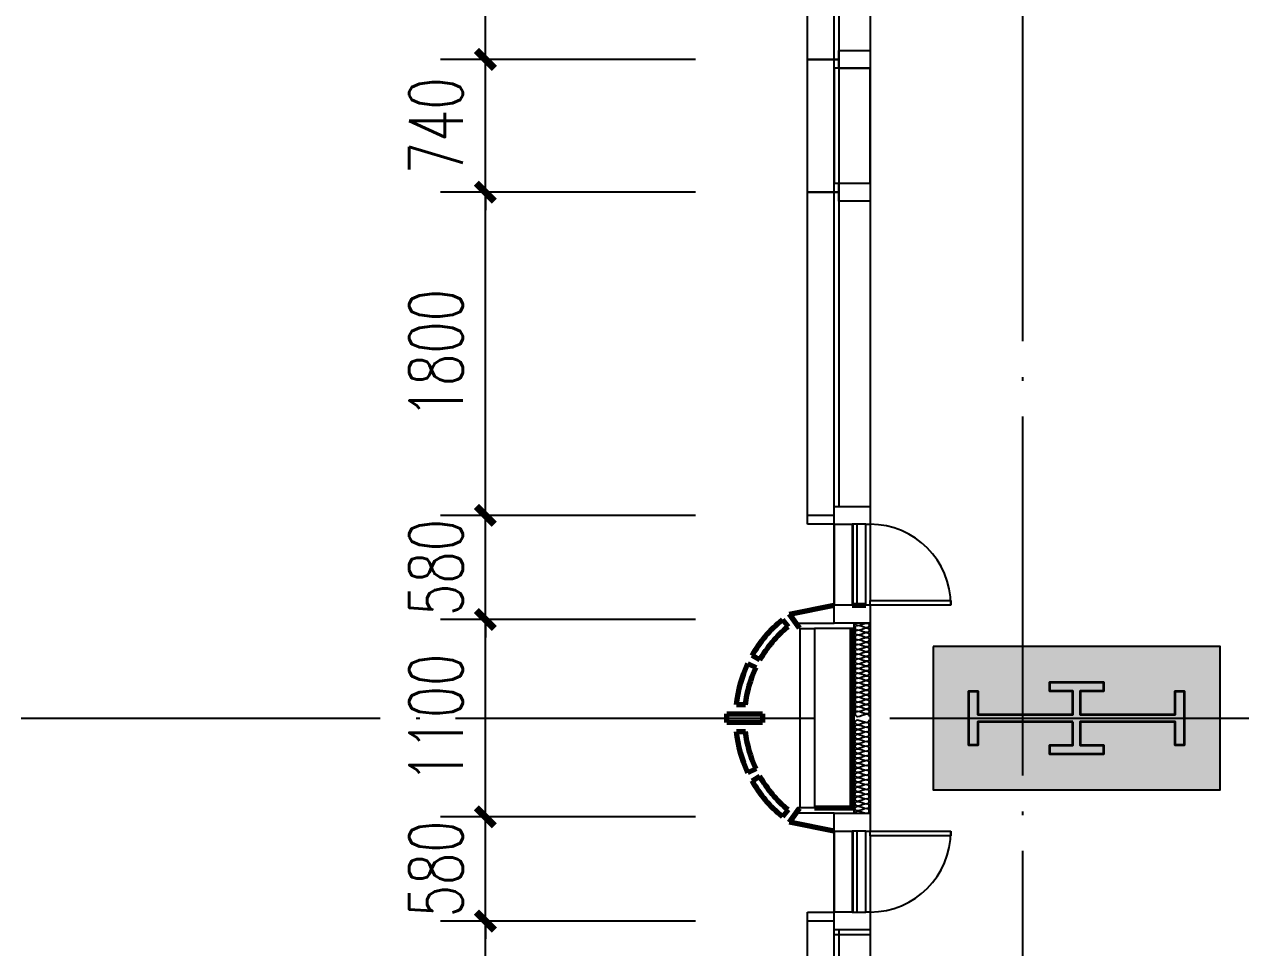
# Model space of a CAD drawing. Header units: millimetres. Extents: x 11476074 to 24729458, y -1239991 to 2813188.
# Drawn here: x 12552734 to 12559527, y 381035 to 386178 of the extents above; entities that cross this region are included whole.
import ezdxf

# ---------------------------------------------------------------- set-up
doc = ezdxf.new("R2010")
doc.units = ezdxf.units.MM
doc.header["$LTSCALE"] = 1000
doc.linetypes.add('DOTE', pattern=[2.42, 2, -0.2, 0.02, -0.2])
for name, color, linetype in [('A-ANNO-DIMS', 3, 'Continuous'), ('A-AXIS', 18, 'DOTE'), ('A-DETL-0001', 1, 'Continuous'), ('A-GLAZ', 4, 'Continuous'), ('CURTWALL', 4, 'Continuous'), ('G-RCZ-CONLine', 5, 'Continuous'), ('PUB_HATCH', 8, 'Continuous'), ('排水沟', 133, 'Continuous')]:
    doc.layers.add(name, color=color, linetype=linetype)
for name, color, linetype, lineweight in [('A-GENM', 2, 'Continuous', 70), ('A-GENM-PROJ', 2, 'Continuous', 25), ('A-GLAZ-PROJ', 2, 'Continuous', 25), ('钢柱', 51, 'Continuous', 35)]:
    doc.layers.add(name, color=color, linetype=linetype, lineweight=lineweight)
doc.styles.add('_TCH_DIM_T3', font='SIMPLEX', dxfattribs={"width": 0.705882, "bigfont": 'GBCBIG'})
doc.dimstyles.new('_TCH_ARCH&&100', dxfattribs={"dimtxt": 297.5, "dimasz": 100, "dimexe": 250, "dimexo": 300, "dimgap": 126.25, "dimtad": 1, "dimdec": 0, "dimzin": 0, "dimdsep": 46, "dimtxsty": '_TCH_DIM_T3', "dimblk": 'ARCHTICK', "dimcen": 0.09, "dimclrt": 7, "dimazin": 2, "dimtfac": 1, "dimtdec": 0, "dimtix": 1, "dimtmove": 2, "dimatfit": 3, "dimfxl": 0, "dimtolj": 1, "dimtzin": 0, "dimarcsym": 0})

# ---------------------------------------------------------------- blocks, each defined once
blk = doc.blocks.new('_ArchTick')
at = {"color": 0, "linetype": 'ByBlock', "const_width": 0.4}
blk.add_lwpolyline([(-0.5, -0.5), (0.5, 0.5)], dxfattribs=at)
blk = doc.blocks.new('*D5791')
at = {"layer": 'A-ANNO-DIMS', "color": 0, "lineweight": -2, "transparency": 16777216}
for p, q in [((12556754.1, 683588.9), (12555332.6, 683588.9)), ((12555582.6, 681789), (12555582.6, 683588.9)), ((12556754.1, 681789), (12555332.6, 681789))]:
    blk.add_line(p, q, dxfattribs=at)
at = {"layer": 'Defpoints', "color": 0, "transparency": 16777216}
for p in [(12555582.6, 683588.9), (12557054.1, 683588.9), (12557054.1, 681789)]:
    blk.add_point(p, dxfattribs=at)
at = {"layer": 'A-ANNO-DIMS', "color": 0, "lineweight": -2, "transparency": 16777216, "xscale": 100, "yscale": 100, "zscale": 100}
for p, rotation in [((12555582.6, 683588.9), 90), ((12555582.6, 681789), 270)]:
    blk.add_blockref('_ArchTick', p, dxfattribs=dict(at, rotation=rotation))
at = {"layer": 'A-ANNO-DIMS', "color": 7, "transparency": 16777216, "insert": (12555307.6, 682689), "char_height": 297.5, "attachment_point": 5, "rotation": 90, "style": '_TCH_DIM_T3'}
blk.add_mtext('\\A1;1800', dxfattribs=at)
blk = doc.blocks.new('*D5792')
at = {"layer": 'A-ANNO-DIMS', "color": 0, "lineweight": -2, "transparency": 16777216}
for p, q in [((12555582.6, 684169.1), (12555582.6, 684269.1)), ((12556754.1, 684169.1), (12555332.6, 684169.1)), ((12555582.6, 683588.9), (12555582.6, 684169.1)), ((12556754.1, 683588.9), (12555332.6, 683588.9)), ((12555582.6, 683588.9), (12555582.6, 683488.9))]:
    blk.add_line(p, q, dxfattribs=at)
at = {"layer": 'Defpoints', "color": 0, "transparency": 16777216}
for p in [(12555582.6, 684169.1), (12557054.1, 684169.1), (12557054.1, 683588.9)]:
    blk.add_point(p, dxfattribs=at)
at = {"layer": 'A-ANNO-DIMS', "color": 0, "lineweight": -2, "transparency": 16777216, "xscale": 100, "yscale": 100, "zscale": 100}
for p, rotation in [((12555582.6, 684169.1), 270), ((12555582.6, 683588.9), 90)]:
    blk.add_blockref('_ArchTick', p, dxfattribs=dict(at, rotation=rotation))
at = {"layer": 'A-ANNO-DIMS', "color": 7, "transparency": 16777216, "insert": (12555307.6, 683879), "char_height": 297.5, "attachment_point": 5, "rotation": 90, "style": '_TCH_DIM_T3'}
blk.add_mtext('\\A1;580', dxfattribs=at)
blk = doc.blocks.new('*D5793')
at = {"layer": 'A-ANNO-DIMS', "color": 0, "lineweight": -2, "transparency": 16777216}
for p, q in [((12556754.1, 685268.9), (12555332.6, 685268.9)), ((12555582.6, 684169.1), (12555582.6, 685268.9)), ((12556754.1, 684169.1), (12555332.6, 684169.1))]:
    blk.add_line(p, q, dxfattribs=at)
at = {"layer": 'Defpoints', "color": 0, "transparency": 16777216}
for p in [(12555582.6, 685268.9), (12557054.1, 685268.9), (12557054.1, 684169.1)]:
    blk.add_point(p, dxfattribs=at)
at = {"layer": 'A-ANNO-DIMS', "color": 0, "lineweight": -2, "transparency": 16777216, "xscale": 100, "yscale": 100, "zscale": 100}
for p, rotation in [((12555582.6, 685268.9), 90), ((12555582.6, 684169.1), 270)]:
    blk.add_blockref('_ArchTick', p, dxfattribs=dict(at, rotation=rotation))
at = {"layer": 'A-ANNO-DIMS', "color": 7, "transparency": 16777216, "insert": (12555307.6, 684719), "char_height": 297.5, "attachment_point": 5, "rotation": 90, "style": '_TCH_DIM_T3'}
blk.add_mtext('\\A1;1100', dxfattribs=at)
blk = doc.blocks.new('*D5794')
at = {"layer": 'A-ANNO-DIMS', "color": 0, "lineweight": -2, "transparency": 16777216}
for p, q in [((12555582.6, 685848.9), (12555582.6, 685948.9)), ((12556754.1, 685848.9), (12555332.6, 685848.9)), ((12555582.6, 685268.9), (12555582.6, 685848.9)), ((12556754.1, 685268.9), (12555332.6, 685268.9)), ((12555582.6, 685268.9), (12555582.6, 685168.9))]:
    blk.add_line(p, q, dxfattribs=at)
at = {"layer": 'Defpoints', "color": 0, "transparency": 16777216}
for p in [(12555582.6, 685848.9), (12557054.1, 685848.9), (12557054.1, 685268.9)]:
    blk.add_point(p, dxfattribs=at)
at = {"layer": 'A-ANNO-DIMS', "color": 0, "lineweight": -2, "transparency": 16777216, "xscale": 100, "yscale": 100, "zscale": 100}
for p, rotation in [((12555582.6, 685848.9), 270), ((12555582.6, 685268.9), 90)]:
    blk.add_blockref('_ArchTick', p, dxfattribs=dict(at, rotation=rotation))
at = {"layer": 'A-ANNO-DIMS', "color": 7, "transparency": 16777216, "insert": (12555307.6, 685558.9), "char_height": 297.5, "attachment_point": 5, "rotation": 90, "style": '_TCH_DIM_T3'}
blk.add_mtext('\\A1;580', dxfattribs=at)
blk = doc.blocks.new('*D5795')
at = {"layer": 'A-ANNO-DIMS', "color": 0, "lineweight": -2, "transparency": 16777216}
for p, q in [((12556754.1, 687649), (12555332.6, 687649)), ((12555582.6, 685848.9), (12555582.6, 687649)), ((12556754.1, 685848.9), (12555332.6, 685848.9))]:
    blk.add_line(p, q, dxfattribs=at)
at = {"layer": 'Defpoints', "color": 0, "transparency": 16777216}
for p in [(12555582.6, 687649), (12557054.1, 687649), (12557054.1, 685848.9)]:
    blk.add_point(p, dxfattribs=at)
at = {"layer": 'A-ANNO-DIMS', "color": 0, "lineweight": -2, "transparency": 16777216, "xscale": 100, "yscale": 100, "zscale": 100}
for p, rotation in [((12555582.6, 687649), 90), ((12555582.6, 685848.9), 270)]:
    blk.add_blockref('_ArchTick', p, dxfattribs=dict(at, rotation=rotation))
at = {"layer": 'A-ANNO-DIMS', "color": 7, "transparency": 16777216, "insert": (12555307.6, 686749), "char_height": 297.5, "attachment_point": 5, "rotation": 90, "style": '_TCH_DIM_T3'}
blk.add_mtext('\\A1;1800', dxfattribs=at)
blk = doc.blocks.new('*D5796')
at = {"layer": 'A-ANNO-DIMS', "color": 0, "lineweight": -2, "transparency": 16777216}
for p, q in [((12555582.6, 688389), (12555582.6, 688489)), ((12556754.1, 688389), (12555332.6, 688389)), ((12555582.6, 687649), (12555582.6, 688389)), ((12556754.1, 687649), (12555332.6, 687649)), ((12555582.6, 687649), (12555582.6, 687549))]:
    blk.add_line(p, q, dxfattribs=at)
at = {"layer": 'Defpoints', "color": 0, "transparency": 16777216}
for p in [(12555582.6, 688389), (12557054.1, 688389), (12557054.1, 687649)]:
    blk.add_point(p, dxfattribs=at)
at = {"layer": 'A-ANNO-DIMS', "color": 0, "lineweight": -2, "transparency": 16777216, "xscale": 100, "yscale": 100, "zscale": 100}
for p, rotation in [((12555582.6, 688389), 270), ((12555582.6, 687649), 90)]:
    blk.add_blockref('_ArchTick', p, dxfattribs=dict(at, rotation=rotation))
at = {"layer": 'A-ANNO-DIMS', "color": 7, "transparency": 16777216, "insert": (12555307.6, 688019), "char_height": 297.5, "attachment_point": 5, "rotation": 90, "style": '_TCH_DIM_T3'}
blk.add_mtext('\\A1;740', dxfattribs=at)
blk = doc.blocks.new('*D5797')
at = {"layer": 'A-ANNO-DIMS', "color": 0, "lineweight": -2, "transparency": 16777216}
for p, q in [((12556754.1, 690188.9), (12555332.6, 690188.9)), ((12555582.6, 688389), (12555582.6, 690188.9)), ((12556754.1, 688389), (12555332.6, 688389))]:
    blk.add_line(p, q, dxfattribs=at)
at = {"layer": 'Defpoints', "color": 0, "transparency": 16777216}
for p in [(12555582.6, 690188.9), (12557054.1, 690188.9), (12557054.1, 688389)]:
    blk.add_point(p, dxfattribs=at)
at = {"layer": 'A-ANNO-DIMS', "color": 0, "lineweight": -2, "transparency": 16777216, "xscale": 100, "yscale": 100, "zscale": 100}
for p, rotation in [((12555582.6, 690188.9), 90), ((12555582.6, 688389), 270)]:
    blk.add_blockref('_ArchTick', p, dxfattribs=dict(at, rotation=rotation))
at = {"layer": 'A-ANNO-DIMS', "color": 7, "transparency": 16777216, "insert": (12555307.6, 689289), "char_height": 297.5, "attachment_point": 5, "rotation": 90, "style": '_TCH_DIM_T3'}
blk.add_mtext('\\A1;1800', dxfattribs=at)
blk = doc.blocks.new('FO-Exterior Column FULL - FO-Exterior Column FULL-4205893-850_L52 HOTEL')
at = {"layer": 'A-GENM'}
for p, q in [((630, 100.1), (630, 175.3)), ((-500, 110.1), (-500, 100.4)), ((-500, -109.6), (-500, 110.1)), ((-500, 100.4), (500, 100.4)), ((-630, 0.1), (-580.2, -249.1)), ((580.2, -249.1), (630, 0.1)), ((-580.2, -249.1), (-502.1, -193.8)), ((502.1, -193.8), (580.2, -249.1)), ((-510.9, -257.6), (-549.6, -289.3)), ((549.6, -289.3), (510.9, -257.6)), ((25, -399.6), (-25, -399.6)), ((-25, -399.6), (-25, -599.6)), ((25, -599.6), (25, -399.6)), ((-348.5, -458), (-324, -414.4)), ((-282.7, -435.7), (-304, -480.9)), ((304, -480.9), (282.7, -435.7)), ((324, -414.4), (348.5, -458)), ((-75, -545.2), (-75, -494.9)), ((75, -494.9), (75, -545.2)), ((-25, -599.6), (25, -599.6))]:
    blk.add_line(p, q, dxfattribs=at)
for centre, radius, start, end in [((-505, -189.7), 5, 305.32145, 316.36612), ((-505, -189.7), 5, 349.06647, 0), ((0, 161.9), 661.1, 219.38928, 240.65539), ((0, 161.9), 661.1, 299.34461, 320.61072), ((0, 161.9), 711.1, 219.38936, 240.65539), ((0, 161.9), 711.1, 299.34461, 320.61064), ((0, 161.9), 661.1, 244.68415, 263.48304), ((0, 161.9), 661.1, 276.51696, 295.31585), ((0, 161.9), 711.1, 244.68415, 263.94304), ((0, 161.9), 711.1, 276.05696, 295.31585)]:
    blk.add_arc(centre, radius, start, end, dxfattribs=at)
blk = doc.blocks.new('FO-Vision _ Louver_updated - 150 Spacing -HOTEL 1000 SPAN-4956731-850_L52 HOTEL')
at = {"layer": 'A-GENM-PROJ'}
blk.add_line((1125.2, 0), (675, 0), dxfattribs=at)
at = {"layer": 'A-GLAZ'}
for p, q in [((1125, 125), (675, 125)), ((675, 105), (1125, 105)), ((-1175, 25), (-1125, 25)), ((575, 25), (-1175, 25)), ((-1175, 25), (-1175, 0)), ((-1175, 0), (625, 0)), ((625, 0.1), (625, -150)), ((675, -150), (675, 0.1)), ((625, -150), (675, -150))]:
    blk.add_line(p, q, dxfattribs=at)
at = {"layer": 'A-GLAZ-PROJ'}
for p, q in [((575, 200), (-1125, 200)), ((-1175, -150), (-1175, 0)), ((-1175, -150), (625, -150))]:
    blk.add_line(p, q, dxfattribs=at)
blk = doc.blocks.new('FO-Vision _ Louver_updated - 150 Spacing -HOTEL 1000 SPAN-4956676-850_L52 HOTEL')
at = {"layer": 'A-GENM-PROJ'}
blk.add_line((675, 0), (1125, 0), dxfattribs=at)
at = {"layer": 'A-GLAZ'}
for p, q in [((675, 150), (625, 150)), ((625, 150), (625, -0.1)), ((675, -0.1), (675, 150)), ((625, 0), (-1175, 0)), ((-1175, 0), (-1175, -25)), ((-1125, -25), (-1175, -25)), ((-1175, -25), (575, -25)), ((1125, -105), (675, -105)), ((675, -125), (1125, -125))]:
    blk.add_line(p, q, dxfattribs=at)
at = {"layer": 'A-GLAZ-PROJ'}
for p, q in [((-1175, 0), (-1175, 150)), ((625, 150), (-1175, 150)), ((-1125, -200), (575, -200))]:
    blk.add_line(p, q, dxfattribs=at)
blk = doc.blocks.new('FO-Vision Panels - 1000 spandrel-4496464-850_L52 HOTEL')
at = {"layer": 'A-GLAZ'}
for p, q in [((-370, 25), (-320, 25)), ((370, 25), (-370, 25)), ((-370, 25), (-370, 0)), ((-370, 0), (370, 0)), ((320, 25), (370, 25)), ((370, 0), (370, 25))]:
    blk.add_line(p, q, dxfattribs=at)
at = {"layer": 'A-GLAZ-PROJ'}
for p, q in [((320, 200), (-320, 200)), ((-370, -150), (-370, 0)), ((370, 0), (370, -150)), ((-370, -150), (370, -150))]:
    blk.add_line(p, q, dxfattribs=at)
blk = doc.blocks.new('GP_POLY FOSHAN_SHELL_rvt-2-200_L05-13_ 16-25')
at = {"layer": 'A-DETL-0001'}
for p, q in [((-62724.9, 39319.9), (-62724.9, 39419.9)), ((-62724.9, 39419.9), (-62549.9, 39419.9)), ((-62549.9, 39419.9), (-62549.9, 39319.9)), ((-62549.9, 39319.9), (-62724.9, 39319.9)), ((-62724.9, 38679.9), (-62549.9, 38679.9)), ((-62724.9, 38579.9), (-62724.9, 38679.9)), ((-62549.9, 38679.9), (-62549.9, 38579.9)), ((-62549.9, 38579.9), (-62724.9, 38579.9)), ((-62749.9, 36879.9), (-62549.9, 36879.9)), ((-62749.9, 36779.9), (-62749.9, 36879.9)), ((-62549.9, 36879.9), (-62549.9, 36779.9)), ((-62749.9, 36329.9), (-62749.9, 36779.9)), ((-62749.9, 36779.9), (-62649.9, 36779.9)), ((-62574.7, 36779.9), (-62649.9, 36779.9)), ((-62649.9, 36779.9), (-62649.9, 36329.9)), ((-62574.7, 36779.9), (-62549.9, 36779.9)), ((-62574.7, 36329.9), (-62574.7, 36779.9)), ((-62549.9, 36779.9), (-62549.9, 36354.8)), ((-62549.9, 36330), (-62549.9, 36354.8)), ((-62549.9, 36354.8), (-62100, 36354.8)), ((-62100, 36354.8), (-62100, 36330)), ((-62649.9, 36329.9), (-62749.9, 36329.9)), ((-62749.9, 36229.9), (-62749.9, 36329.9)), ((-62649.9, 36329.9), (-62749.9, 36329.9)), ((-62649.9, 36329.9), (-62574.7, 36329.9)), ((-62649.9, 36329.9), (-62574.7, 36329.9)), ((-62549.9, 36329.9), (-62574.7, 36329.9)), ((-62100, 36330), (-62549.9, 36330)), ((-62549.9, 36329.9), (-62549.9, 36229.9)), ((-62942.2, 36200), (-62963.3, 36229.9)), ((-62963.3, 36229.9), (-62749.9, 36229.9)), ((-62549.9, 36229.9), (-62749.9, 36229.9)), ((-62639.9, 35699.9), (-62639.9, 36229.9)), ((-62549.9, 36229.9), (-62549.9, 35699.9)), ((-62939.6, 36200), (-62942.2, 36200)), ((-62939.6, 35700), (-62939.6, 36200)), ((-62939.6, 36200), (-62859.6, 36200)), ((-62639.9, 36200), (-62859.6, 36200)), ((-62859.6, 36200), (-62859.6, 35700)), ((-62939.6, 35199.8), (-62939.6, 35699.8)), ((-62859.6, 35699.8), (-62859.6, 35199.8)), ((-62639.9, 35169.9), (-62639.9, 35699.9)), ((-62549.9, 35699.9), (-62549.9, 35169.9)), ((-62963.3, 35169.9), (-62942.2, 35199.8)), ((-62942.2, 35199.8), (-62939.6, 35199.8)), ((-62859.6, 35199.8), (-62939.6, 35199.8)), ((-62859.6, 35199.8), (-62639.9, 35199.8)), ((-62749.9, 35169.9), (-62963.3, 35169.9)), ((-62749.9, 35069.9), (-62749.9, 35169.9)), ((-62749.9, 35169.9), (-62549.9, 35169.9)), ((-62549.9, 35169.9), (-62549.9, 35069.9)), ((-62749.9, 34619.9), (-62749.9, 35069.9)), ((-62749.9, 35069.9), (-62649.9, 35069.9)), ((-62574.7, 35069.9), (-62649.9, 35069.9)), ((-62649.9, 35069.9), (-62649.9, 34619.9)), ((-62574.7, 34619.9), (-62574.7, 35069.9)), ((-62574.7, 35069.9), (-62549.9, 35069.9)), ((-62549.9, 35045), (-62549.9, 35069.8)), ((-62549.9, 35069.8), (-62100, 35069.8)), ((-62100, 35069.8), (-62100, 35045)), ((-62549.9, 35045), (-62549.9, 34619.9)), ((-62100, 35045), (-62549.9, 35045)), ((-62749.9, 34519.9), (-62749.9, 34619.9)), ((-62649.9, 34619.9), (-62749.9, 34619.9)), ((-62649.9, 34619.9), (-62574.7, 34619.9)), ((-62549.9, 34619.9), (-62574.7, 34619.9)), ((-62549.9, 34619.9), (-62549.9, 34519.9)), ((-62549.9, 34519.9), (-62749.9, 34519.9))]:
    blk.add_line(p, q, dxfattribs=at)
for centre, start, end in [((-62549.9, 36329.9), 0.01487, 90), ((-62549.9, 35069.9), 270, 359.98513)]:
    blk.add_arc(centre, 449.9, start, end, dxfattribs=at)
for points in [[(-62634.9, 36229.9), (-62634.9, 36223.6), (-62627.8, 36216.6), (-62621.6, 36216.6)], [(-62621.6, 36216.6), (-62627.8, 36216.6), (-62641.9, 36203.3), (-62627.8, 36189.9), (-62621.6, 36189.9)], [(-62621.6, 36216.6), (-62603.2, 36216.6), (-62586.6, 36229.9), (-62568.2, 36229.9)], [(-62568.2, 36203.3), (-62586.6, 36203.3), (-62603.2, 36216.6), (-62621.6, 36216.6)], [(-62568.2, 36229.9), (-62561.9, 36229.9), (-62547.8, 36216.6), (-62561.9, 36203.3), (-62568.2, 36203.3)], [(-62621.6, 36189.9), (-62627.8, 36189.9), (-62641.9, 36176.6), (-62627.8, 36163.3), (-62621.6, 36163.3)], [(-62621.6, 36163.3), (-62627.8, 36163.3), (-62641.9, 36149.9), (-62627.8, 36136.6), (-62621.6, 36136.6)], [(-62621.6, 36189.9), (-62603.2, 36189.9), (-62586.6, 36203.3), (-62568.2, 36203.3)], [(-62568.2, 36176.6), (-62586.6, 36176.6), (-62603.2, 36189.9), (-62621.6, 36189.9)], [(-62621.6, 36163.3), (-62603.2, 36163.3), (-62586.6, 36176.6), (-62568.2, 36176.6)], [(-62568.2, 36149.9), (-62586.6, 36149.9), (-62603.2, 36163.3), (-62621.6, 36163.3)], [(-62621.6, 36136.6), (-62603.2, 36136.6), (-62586.6, 36149.9), (-62568.2, 36149.9)], [(-62568.2, 36203.3), (-62561.9, 36203.3), (-62547.8, 36189.9), (-62561.9, 36176.6), (-62568.2, 36176.6)], [(-62568.2, 36176.6), (-62561.9, 36176.6), (-62547.8, 36163.3), (-62561.9, 36149.9), (-62568.2, 36149.9)], [(-62568.2, 36149.9), (-62561.9, 36149.9), (-62547.8, 36136.6), (-62561.9, 36123.3), (-62568.2, 36123.3)], [(-62621.6, 36136.6), (-62627.8, 36136.6), (-62641.9, 36123.3), (-62627.8, 36109.9), (-62621.6, 36109.9)], [(-62621.6, 36109.9), (-62627.8, 36109.9), (-62641.9, 36096.6), (-62627.8, 36083.3), (-62621.6, 36083.3)], [(-62621.6, 36083.3), (-62627.8, 36083.3), (-62641.9, 36069.9), (-62627.8, 36056.6), (-62621.6, 36056.6)], [(-62568.2, 36123.3), (-62586.6, 36123.3), (-62603.2, 36136.6), (-62621.6, 36136.6)], [(-62621.6, 36109.9), (-62603.2, 36109.9), (-62586.6, 36123.3), (-62568.2, 36123.3)], [(-62568.2, 36096.6), (-62586.6, 36096.6), (-62603.2, 36109.9), (-62621.6, 36109.9)], [(-62621.6, 36083.3), (-62603.2, 36083.3), (-62586.6, 36096.6), (-62568.2, 36096.6)], [(-62568.2, 36069.9), (-62586.6, 36069.9), (-62603.2, 36083.3), (-62621.6, 36083.3)], [(-62568.2, 36123.3), (-62561.9, 36123.3), (-62547.8, 36109.9), (-62561.9, 36096.6), (-62568.2, 36096.6)], [(-62568.2, 36096.6), (-62561.9, 36096.6), (-62547.8, 36083.3), (-62561.9, 36069.9), (-62568.2, 36069.9)], [(-62621.6, 36056.6), (-62627.8, 36056.6), (-62641.9, 36043.3), (-62627.8, 36029.9), (-62621.6, 36029.9)], [(-62621.6, 36029.9), (-62627.8, 36029.9), (-62641.9, 36016.6), (-62627.8, 36003.3), (-62621.6, 36003.3)], [(-62621.6, 36056.6), (-62603.2, 36056.6), (-62586.6, 36069.9), (-62568.2, 36069.9)], [(-62568.2, 36043.3), (-62586.6, 36043.3), (-62603.2, 36056.6), (-62621.6, 36056.6)], [(-62621.6, 36029.9), (-62603.2, 36029.9), (-62586.6, 36043.3), (-62568.2, 36043.3)], [(-62568.2, 36016.6), (-62586.6, 36016.6), (-62603.2, 36029.9), (-62621.6, 36029.9)], [(-62621.6, 36003.3), (-62603.2, 36003.3), (-62586.6, 36016.6), (-62568.2, 36016.6)], [(-62568.2, 36069.9), (-62561.9, 36069.9), (-62547.8, 36056.6), (-62561.9, 36043.3), (-62568.2, 36043.3)], [(-62568.2, 36043.3), (-62561.9, 36043.3), (-62547.8, 36029.9), (-62561.9, 36016.6), (-62568.2, 36016.6)], [(-62568.2, 36016.6), (-62561.9, 36016.6), (-62547.8, 36003.3), (-62561.9, 35989.9), (-62568.2, 35989.9)], [(-62621.6, 36003.3), (-62627.8, 36003.3), (-62641.9, 35989.9), (-62627.8, 35976.6), (-62621.6, 35976.6)], [(-62621.6, 35976.6), (-62627.8, 35976.6), (-62641.9, 35963.3), (-62627.8, 35949.9), (-62621.6, 35949.9)], [(-62621.6, 35949.9), (-62627.8, 35949.9), (-62641.9, 35936.6), (-62627.8, 35923.3), (-62621.6, 35923.3)], [(-62568.2, 35989.9), (-62586.6, 35989.9), (-62603.2, 36003.3), (-62621.6, 36003.3)], [(-62621.6, 35976.6), (-62603.2, 35976.6), (-62586.6, 35989.9), (-62568.2, 35989.9)], [(-62568.2, 35963.3), (-62586.6, 35963.3), (-62603.2, 35976.6), (-62621.6, 35976.6)], [(-62621.6, 35949.9), (-62603.2, 35949.9), (-62586.6, 35963.3), (-62568.2, 35963.3)], [(-62568.2, 35936.6), (-62586.6, 35936.6), (-62603.2, 35949.9), (-62621.6, 35949.9)], [(-62568.2, 35989.9), (-62561.9, 35989.9), (-62547.8, 35976.6), (-62561.9, 35963.3), (-62568.2, 35963.3)], [(-62568.2, 35963.3), (-62561.9, 35963.3), (-62547.8, 35949.9), (-62561.9, 35936.6), (-62568.2, 35936.6)], [(-62621.6, 35923.3), (-62627.8, 35923.3), (-62641.9, 35909.9), (-62627.8, 35896.6), (-62621.6, 35896.6)], [(-62621.6, 35896.6), (-62627.8, 35896.6), (-62641.9, 35883.3), (-62627.8, 35869.9), (-62621.6, 35869.9)], [(-62621.6, 35869.9), (-62627.8, 35869.9), (-62641.9, 35856.6), (-62627.8, 35843.3), (-62621.6, 35843.3)], [(-62621.6, 35923.3), (-62603.2, 35923.3), (-62586.6, 35936.6), (-62568.2, 35936.6)], [(-62568.2, 35909.9), (-62586.6, 35909.9), (-62603.2, 35923.3), (-62621.6, 35923.3)], [(-62621.6, 35896.6), (-62603.2, 35896.6), (-62586.6, 35909.9), (-62568.2, 35909.9)], [(-62568.2, 35883.3), (-62586.6, 35883.3), (-62603.2, 35896.6), (-62621.6, 35896.6)], [(-62621.6, 35869.9), (-62603.2, 35869.9), (-62586.6, 35883.3), (-62568.2, 35883.3)], [(-62568.2, 35856.6), (-62586.6, 35856.6), (-62603.2, 35869.9), (-62621.6, 35869.9)], [(-62568.2, 35936.6), (-62561.9, 35936.6), (-62547.8, 35923.3), (-62561.9, 35909.9), (-62568.2, 35909.9)], [(-62568.2, 35909.9), (-62561.9, 35909.9), (-62547.8, 35896.6), (-62561.9, 35883.3), (-62568.2, 35883.3)], [(-62568.2, 35883.3), (-62561.9, 35883.3), (-62547.8, 35869.9), (-62561.9, 35856.6), (-62568.2, 35856.6)], [(-62621.6, 35843.3), (-62627.8, 35843.3), (-62641.9, 35829.9), (-62627.8, 35816.6), (-62621.6, 35816.6)], [(-62621.6, 35816.6), (-62627.8, 35816.6), (-62641.9, 35803.3), (-62627.8, 35789.9), (-62621.6, 35789.9)], [(-62621.6, 35843.3), (-62603.2, 35843.3), (-62586.6, 35856.6), (-62568.2, 35856.6)], [(-62568.2, 35829.9), (-62586.6, 35829.9), (-62603.2, 35843.3), (-62621.6, 35843.3)], [(-62621.6, 35816.6), (-62603.2, 35816.6), (-62586.6, 35829.9), (-62568.2, 35829.9)], [(-62568.2, 35803.3), (-62586.6, 35803.3), (-62603.2, 35816.6), (-62621.6, 35816.6)], [(-62621.6, 35789.9), (-62603.2, 35789.9), (-62586.6, 35803.3), (-62568.2, 35803.3)], [(-62568.2, 35856.6), (-62561.9, 35856.6), (-62547.8, 35843.3), (-62561.9, 35829.9), (-62568.2, 35829.9)], [(-62568.2, 35829.9), (-62561.9, 35829.9), (-62547.8, 35816.6), (-62561.9, 35803.3), (-62568.2, 35803.3)], [(-62568.2, 35803.3), (-62561.9, 35803.3), (-62547.8, 35789.9), (-62561.9, 35776.6), (-62568.2, 35776.6)], [(-62621.6, 35789.9), (-62627.8, 35789.9), (-62641.9, 35776.6), (-62627.8, 35763.3), (-62621.6, 35763.3)], [(-62621.6, 35763.3), (-62627.8, 35763.3), (-62641.9, 35749.9), (-62627.8, 35736.6), (-62621.6, 35736.6)], [(-62621.6, 35736.6), (-62627.8, 35736.6), (-62641.9, 35723.3), (-62627.8, 35709.9), (-62621.6, 35709.9)], [(-62568.2, 35776.6), (-62586.6, 35776.6), (-62603.2, 35789.9), (-62621.6, 35789.9)], [(-62621.6, 35763.3), (-62603.2, 35763.3), (-62586.6, 35776.6), (-62568.2, 35776.6)], [(-62568.2, 35749.9), (-62586.6, 35749.9), (-62603.2, 35763.3), (-62621.6, 35763.3)], [(-62621.6, 35736.6), (-62603.2, 35736.6), (-62586.6, 35749.9), (-62568.2, 35749.9)], [(-62568.2, 35723.3), (-62586.6, 35723.3), (-62603.2, 35736.6), (-62621.6, 35736.6)], [(-62568.2, 35776.6), (-62561.9, 35776.6), (-62547.8, 35763.3), (-62561.9, 35749.9), (-62568.2, 35749.9)], [(-62568.2, 35749.9), (-62561.9, 35749.9), (-62547.8, 35736.6), (-62561.9, 35723.3), (-62568.2, 35723.3)], [(-62621.6, 35663.3), (-62627.8, 35663.3), (-62641.9, 35676.6), (-62627.8, 35689.9), (-62621.6, 35689.9)], [(-62621.6, 35709.9), (-62603.2, 35709.9), (-62586.6, 35723.3), (-62568.2, 35723.3)], [(-62621.6, 35689.9), (-62603.2, 35689.9), (-62586.6, 35676.6), (-62568.2, 35676.6)], [(-62568.2, 35676.6), (-62586.6, 35676.6), (-62603.2, 35663.3), (-62621.6, 35663.3)], [(-62568.2, 35723.3), (-62561.9, 35723.3), (-62554.9, 35716.2), (-62554.9, 35709.9)], [(-62568.2, 35676.6), (-62561.9, 35676.6), (-62554.9, 35683.6), (-62554.9, 35689.9)], [(-62568.2, 35649.9), (-62561.9, 35649.9), (-62547.8, 35663.3), (-62561.9, 35676.6), (-62568.2, 35676.6)], [(-62621.6, 35636.6), (-62627.8, 35636.6), (-62641.9, 35649.9), (-62627.8, 35663.3), (-62621.6, 35663.3)], [(-62621.6, 35609.9), (-62627.8, 35609.9), (-62641.9, 35623.3), (-62627.8, 35636.6), (-62621.6, 35636.6)], [(-62621.6, 35583.3), (-62627.8, 35583.3), (-62641.9, 35596.6), (-62627.8, 35609.9), (-62621.6, 35609.9)], [(-62621.6, 35663.3), (-62603.2, 35663.3), (-62586.6, 35649.9), (-62568.2, 35649.9)], [(-62568.2, 35649.9), (-62586.6, 35649.9), (-62603.2, 35636.6), (-62621.6, 35636.6)], [(-62621.6, 35636.6), (-62603.2, 35636.6), (-62586.6, 35623.3), (-62568.2, 35623.3)], [(-62568.2, 35623.3), (-62586.6, 35623.3), (-62603.2, 35609.9), (-62621.6, 35609.9)], [(-62621.6, 35609.9), (-62603.2, 35609.9), (-62586.6, 35596.6), (-62568.2, 35596.6)], [(-62568.2, 35623.3), (-62561.9, 35623.3), (-62547.8, 35636.6), (-62561.9, 35649.9), (-62568.2, 35649.9)], [(-62568.2, 35596.6), (-62561.9, 35596.6), (-62547.8, 35609.9), (-62561.9, 35623.3), (-62568.2, 35623.3)], [(-62621.6, 35556.6), (-62627.8, 35556.6), (-62641.9, 35569.9), (-62627.8, 35583.3), (-62621.6, 35583.3)], [(-62621.6, 35529.9), (-62627.8, 35529.9), (-62641.9, 35543.3), (-62627.8, 35556.6), (-62621.6, 35556.6)], [(-62621.6, 35503.3), (-62627.8, 35503.3), (-62641.9, 35516.6), (-62627.8, 35529.9), (-62621.6, 35529.9)], [(-62568.2, 35596.6), (-62586.6, 35596.6), (-62603.2, 35583.3), (-62621.6, 35583.3)], [(-62621.6, 35583.3), (-62603.2, 35583.3), (-62586.6, 35569.9), (-62568.2, 35569.9)], [(-62568.2, 35569.9), (-62586.6, 35569.9), (-62603.2, 35556.6), (-62621.6, 35556.6)], [(-62621.6, 35556.6), (-62603.2, 35556.6), (-62586.6, 35543.3), (-62568.2, 35543.3)], [(-62568.2, 35543.3), (-62586.6, 35543.3), (-62603.2, 35529.9), (-62621.6, 35529.9)], [(-62621.6, 35529.9), (-62603.2, 35529.9), (-62586.6, 35516.6), (-62568.2, 35516.6)], [(-62568.2, 35569.9), (-62561.9, 35569.9), (-62547.8, 35583.3), (-62561.9, 35596.6), (-62568.2, 35596.6)], [(-62568.2, 35543.3), (-62561.9, 35543.3), (-62547.8, 35556.6), (-62561.9, 35569.9), (-62568.2, 35569.9)], [(-62568.2, 35516.6), (-62561.9, 35516.6), (-62547.8, 35529.9), (-62561.9, 35543.3), (-62568.2, 35543.3)], [(-62621.6, 35476.6), (-62627.8, 35476.6), (-62641.9, 35489.9), (-62627.8, 35503.3), (-62621.6, 35503.3)], [(-62621.6, 35449.9), (-62627.8, 35449.9), (-62641.9, 35463.3), (-62627.8, 35476.6), (-62621.6, 35476.6)], [(-62568.2, 35516.6), (-62586.6, 35516.6), (-62603.2, 35503.3), (-62621.6, 35503.3)], [(-62621.6, 35503.3), (-62603.2, 35503.3), (-62586.6, 35489.9), (-62568.2, 35489.9)], [(-62568.2, 35489.9), (-62586.6, 35489.9), (-62603.2, 35476.6), (-62621.6, 35476.6)], [(-62621.6, 35476.6), (-62603.2, 35476.6), (-62586.6, 35463.3), (-62568.2, 35463.3)], [(-62568.2, 35463.3), (-62586.6, 35463.3), (-62603.2, 35449.9), (-62621.6, 35449.9)], [(-62568.2, 35489.9), (-62561.9, 35489.9), (-62547.8, 35503.3), (-62561.9, 35516.6), (-62568.2, 35516.6)], [(-62568.2, 35463.3), (-62561.9, 35463.3), (-62547.8, 35476.6), (-62561.9, 35489.9), (-62568.2, 35489.9)], [(-62568.2, 35436.6), (-62561.9, 35436.6), (-62547.8, 35449.9), (-62561.9, 35463.3), (-62568.2, 35463.3)], [(-62621.6, 35423.3), (-62627.8, 35423.3), (-62641.9, 35436.6), (-62627.8, 35449.9), (-62621.6, 35449.9)], [(-62621.6, 35396.6), (-62627.8, 35396.6), (-62641.9, 35409.9), (-62627.8, 35423.3), (-62621.6, 35423.3)], [(-62621.6, 35369.9), (-62627.8, 35369.9), (-62641.9, 35383.3), (-62627.8, 35396.6), (-62621.6, 35396.6)], [(-62621.6, 35449.9), (-62603.2, 35449.9), (-62586.6, 35436.6), (-62568.2, 35436.6)], [(-62568.2, 35436.6), (-62586.6, 35436.6), (-62603.2, 35423.3), (-62621.6, 35423.3)], [(-62621.6, 35423.3), (-62603.2, 35423.3), (-62586.6, 35409.9), (-62568.2, 35409.9)], [(-62568.2, 35409.9), (-62586.6, 35409.9), (-62603.2, 35396.6), (-62621.6, 35396.6)], [(-62621.6, 35396.6), (-62603.2, 35396.6), (-62586.6, 35383.3), (-62568.2, 35383.3)], [(-62568.2, 35409.9), (-62561.9, 35409.9), (-62547.8, 35423.3), (-62561.9, 35436.6), (-62568.2, 35436.6)], [(-62568.2, 35383.3), (-62561.9, 35383.3), (-62547.8, 35396.6), (-62561.9, 35409.9), (-62568.2, 35409.9)], [(-62621.6, 35343.3), (-62627.8, 35343.3), (-62641.9, 35356.6), (-62627.8, 35369.9), (-62621.6, 35369.9)], [(-62621.6, 35316.6), (-62627.8, 35316.6), (-62641.9, 35329.9), (-62627.8, 35343.3), (-62621.6, 35343.3)], [(-62568.2, 35383.3), (-62586.6, 35383.3), (-62603.2, 35369.9), (-62621.6, 35369.9)], [(-62621.6, 35369.9), (-62603.2, 35369.9), (-62586.6, 35356.6), (-62568.2, 35356.6)], [(-62568.2, 35356.6), (-62586.6, 35356.6), (-62603.2, 35343.3), (-62621.6, 35343.3)], [(-62621.6, 35343.3), (-62603.2, 35343.3), (-62586.6, 35329.9), (-62568.2, 35329.9)], [(-62568.2, 35329.9), (-62586.6, 35329.9), (-62603.2, 35316.6), (-62621.6, 35316.6)], [(-62568.2, 35356.6), (-62561.9, 35356.6), (-62547.8, 35369.9), (-62561.9, 35383.3), (-62568.2, 35383.3)], [(-62568.2, 35329.9), (-62561.9, 35329.9), (-62547.8, 35343.3), (-62561.9, 35356.6), (-62568.2, 35356.6)], [(-62568.2, 35303.3), (-62561.9, 35303.3), (-62547.8, 35316.6), (-62561.9, 35329.9), (-62568.2, 35329.9)], [(-62621.6, 35289.9), (-62627.8, 35289.9), (-62641.9, 35303.3), (-62627.8, 35316.6), (-62621.6, 35316.6)], [(-62621.6, 35263.3), (-62627.8, 35263.3), (-62641.9, 35276.6), (-62627.8, 35289.9), (-62621.6, 35289.9)], [(-62621.6, 35236.6), (-62627.8, 35236.6), (-62641.9, 35249.9), (-62627.8, 35263.3), (-62621.6, 35263.3)], [(-62621.6, 35316.6), (-62603.2, 35316.6), (-62586.6, 35303.3), (-62568.2, 35303.3)], [(-62568.2, 35303.3), (-62586.6, 35303.3), (-62603.2, 35289.9), (-62621.6, 35289.9)], [(-62621.6, 35289.9), (-62603.2, 35289.9), (-62586.6, 35276.6), (-62568.2, 35276.6)], [(-62568.2, 35276.6), (-62586.6, 35276.6), (-62603.2, 35263.3), (-62621.6, 35263.3)], [(-62621.6, 35263.3), (-62603.2, 35263.3), (-62586.6, 35249.9), (-62568.2, 35249.9)], [(-62568.2, 35276.6), (-62561.9, 35276.6), (-62547.8, 35289.9), (-62561.9, 35303.3), (-62568.2, 35303.3)], [(-62568.2, 35249.9), (-62561.9, 35249.9), (-62547.8, 35263.3), (-62561.9, 35276.6), (-62568.2, 35276.6)], [(-62621.6, 35209.9), (-62627.8, 35209.9), (-62641.9, 35223.3), (-62627.8, 35236.6), (-62621.6, 35236.6)], [(-62621.6, 35183.3), (-62627.8, 35183.3), (-62641.9, 35196.6), (-62627.8, 35209.9), (-62621.6, 35209.9)], [(-62568.2, 35249.9), (-62586.6, 35249.9), (-62603.2, 35236.6), (-62621.6, 35236.6)], [(-62621.6, 35236.6), (-62603.2, 35236.6), (-62586.6, 35223.3), (-62568.2, 35223.3)], [(-62568.2, 35223.3), (-62586.6, 35223.3), (-62603.2, 35209.9), (-62621.6, 35209.9)], [(-62621.6, 35209.9), (-62603.2, 35209.9), (-62586.6, 35196.6), (-62568.2, 35196.6)], [(-62568.2, 35196.6), (-62586.6, 35196.6), (-62603.2, 35183.3), (-62621.6, 35183.3)], [(-62568.2, 35223.3), (-62561.9, 35223.3), (-62547.8, 35236.6), (-62561.9, 35249.9), (-62568.2, 35249.9)], [(-62568.2, 35196.6), (-62561.9, 35196.6), (-62547.8, 35209.9), (-62561.9, 35223.3), (-62568.2, 35223.3)], [(-62568.2, 35169.9), (-62561.9, 35169.9), (-62547.8, 35183.3), (-62561.9, 35196.6), (-62568.2, 35196.6)], [(-62634.9, 35169.9), (-62634.9, 35176.2), (-62627.8, 35183.3), (-62621.6, 35183.3)], [(-62621.6, 35183.3), (-62603.2, 35183.3), (-62586.6, 35169.9), (-62568.2, 35169.9)]]:
    blk.add_open_spline(points, degree=3, dxfattribs=at)
at = {"layer": 'A-GENM-PROJ', "xscale": -1, "rotation": 270}
blk.add_blockref('FO-Exterior Column FULL - FO-Exterior Column FULL-4205893-850_L52 HOTEL', (-62750, 35700), dxfattribs=at)
at = {"layer": 'A-GLAZ-PROJ', "xscale": -1}
for name, p, rotation in [('FO-Vision _ Louver_updated - 150 Spacing -HOTEL 1000 SPAN-4956731-850_L52 HOTEL', (-62750, 40544.9), 270), ('FO-Vision Panels - 1000 spandrel-4496464-850_L52 HOTEL', (-62750, 38999.9), 270), ('FO-Vision _ Louver_updated - 150 Spacing -HOTEL 1000 SPAN-4956676-850_L52 HOTEL', (-62750, 37454.9), 90), ('FO-Vision _ Louver_updated - 150 Spacing -HOTEL 1000 SPAN-4956731-850_L52 HOTEL', (-62750, 33944.9), 270)]:
    blk.add_blockref(name, p, dxfattribs=dict(at, rotation=rotation))
blk = doc.blocks.new('GP_POLY FOSHAN_SHELL_rvt-3-200_L06-13_16-26')
at = {"layer": 'CURTWALL'}
for points in [[(-62550, 39320), (-62750, 39320), (-62750, 38680), (-62550, 38680)], [(-62750, 34494.8), (-62550, 34494.8), (-62550, 32820), (-62750, 32820)]]:
    blk.add_lwpolyline(points, close=True, dxfattribs=at)
blk.add_blockref('GP_POLY FOSHAN_SHELL_rvt-2-200_L05-13_ 16-25', (0, 0))
blk = doc.blocks.new('A$C74AF65BF')
at = {"layer": 'PUB_HATCH'}
h = blk.add_hatch(color=256, dxfattribs=at)
h.dxf.hatch_style = 1
h.paths.add_polyline_path([(-7000, -4600), (-7000, -5400), (-5400, -5400), (-5400, -4600)])
h.paths.add_polyline_path([(-7000, -11200), (-7000, -12000), (-5400, -12000), (-5400, -11200)])
h.paths.add_polyline_path([(-7000, -17800), (-7000, -18600), (-5400, -18600), (-5400, -17800)])
h.paths.add_polyline_path([(9400, -33850), (9400, -32050), (10550, -32050), (10550, -33850)])
h.paths.add_polyline_path([(9400, -10950), (9400, -9150), (10550, -9150), (10550, -10950)])
h.paths.add_polyline_path([(22350, -33850), (22350, -32050), (23600, -32050), (23600, -33850)])
h.paths.add_polyline_path([(22350, -10950), (22350, -9150), (23600, -9150), (23600, -10950)])
h.paths.add_polyline_path([(-7000, -24400), (-7000, -25200), (-5400, -25200), (-5400, -24400)])
h.paths.add_polyline_path([(-7000, -31000), (-7000, -31800), (-5400, -31800), (-5400, -31000)])
h.paths.add_polyline_path([(-7000, -37600), (-7000, -38400), (-5400, -38400), (-5400, -37600)])
h.paths.add_polyline_path([(38400, -4600), (38400, -5400), (40000, -5400), (40000, -4600)])
h.paths.add_polyline_path([(38400, -11200), (38400, -12000), (40000, -12000), (40000, -11200)])
h.paths.add_polyline_path([(38400, -17800), (38400, -18600), (40000, -18600), (40000, -17800)])
h.paths.add_polyline_path([(38400, -24400), (38400, -25200), (40000, -25200), (40000, -24400)])
h.paths.add_polyline_path([(38400, -31000), (38400, -31800), (40000, -31800), (40000, -31000)])
h.paths.add_polyline_path([(38400, -37600), (38400, -38400), (40000, -38400), (40000, -37600)])
h.paths.add_polyline_path([(33400, -41900), (32600, -41900), (32600, -43500), (33400, -43500)])
h.paths.add_polyline_path([(26800, -41900), (26000, -41900), (26000, -43500), (26800, -43500)])
h.paths.add_polyline_path([(20200, -41900), (19400, -41900), (19400, -43500), (20200, -43500)])
h.paths.add_polyline_path([(13600, -41900), (12800, -41900), (12800, -43500), (13600, -43500)])
h.paths.add_polyline_path([(7000, -41900), (6200, -41900), (6200, -43500), (7000, -43500)])
h.paths.add_polyline_path([(400, -41900), (-400, -41900), (-400, -43500), (400, -43500)])
h.paths.add_polyline_path([(33400, 500), (32600, 500), (32600, -1100), (33400, -1100)])
h.paths.add_polyline_path([(26800, 500), (26000, 500), (26000, -1100), (26800, -1100)])
h.paths.add_polyline_path([(20200, 500), (19400, 500), (19400, -1100), (20200, -1100)])
h.paths.add_polyline_path([(13600, 500), (12800, 500), (12800, -1100), (13600, -1100)])
h.paths.add_polyline_path([(7000, 500), (6200, 500), (6200, -1100), (7000, -1100)])
h.paths.add_polyline_path([(10550, -28150), (9400, -28150), (9400, -29750), (10550, -29750)])
h.paths.add_polyline_path([(400, 500), (-400, 500), (-400, -1100), (400, -1100)])
at = {"layer": 'G-RCZ-CONLine', "color": 3}
blk.add_lwpolyline([(-7000, -24400), (-7000, -25200), (-5400, -25200), (-5400, -24400)], close=True, dxfattribs=at)
at = {"layer": '钢柱', "color": 2}
blk.add_lwpolyline([(-6220, -24820), (-6750, -24820), (-6750, -24950), (-6800, -24950), (-6800, -24650), (-6750, -24650), (-6750, -24780), (-6220, -24780), (-6220, -24650), (-6350, -24650), (-6350, -24600), (-6050, -24600), (-6050, -24650), (-6180, -24650), (-6180, -24780), (-5650, -24780), (-5650, -24650), (-5600, -24650), (-5600, -24950), (-5650, -24950), (-5650, -24820), (-6180, -24820), (-6180, -24950), (-6050, -24950), (-6050, -25000), (-6350, -25000), (-6350, -24950), (-6220, -24950)], close=True, dxfattribs=at)
blk = doc.blocks.new('qlzw')
at = {"layer": 'A-AXIS'}
for p, q in [((12424866.8, 979989.8, 0), (12424866.8, 1082989.8)), ((12416866.8, 1014189.8), (12486866.8, 1014189.8))]:
    blk.add_line(p, q, dxfattribs=at)
blk = doc.blocks.new('幕墙尺寸')
at = {"layer": 'A-ANNO-DIMS', "color": 1}
for p1, p2, picture, middle in [((12557054.1, 688389), (12557054.1, 690188.9), '*D5797', (12555307.6, 689289)), ((12557054.1, 687649), (12557054.1, 688389), '*D5796', (12555307.6, 688019)), ((12557054.1, 685848.9), (12557054.1, 687649), '*D5795', (12555307.6, 686749)), ((12557054.1, 685268.9), (12557054.1, 685848.9), '*D5794', (12555307.6, 685558.9)), ((12557054.1, 684169.1), (12557054.1, 685268.9), '*D5793', (12555307.6, 684719)), ((12557054.1, 683588.9), (12557054.1, 684169.1), '*D5792', (12555307.6, 683879)), ((12557054.1, 681789), (12557054.1, 683588.9), '*D5791', (12555307.6, 682689))]:
    dim = blk.add_aligned_dim(p1=p1, p2=p2, distance=1471.5, dimstyle='_TCH_ARCH&&100', dxfattribs=at)
    dim.commit()
    dim.dimension.update_dxf_attribs({"geometry": picture, "text_midpoint": middle})

msp = doc.modelspace()

# ---------------------------------------------------------------- block references
msp.add_blockref('GP_POLY FOSHAN_SHELL_rvt-3-200_L06-13_16-26', (12619996.8, 346613.3))
at = {"layer": 'A-ANNO-DIMS'}
msp.add_blockref('幕墙尺寸', (-280, -302405.8), dxfattribs=at)
at = {"layer": 'G-RCZ-CONLine', "ltscale": 10}
msp.add_blockref('A$C74AF65BF', (12564796.8, 407113.2), dxfattribs=at)
at = {"layer": '排水沟'}
msp.add_blockref('qlzw', (133430, -631876.5), dxfattribs=at)

doc.saveas('drawing.dxf')
